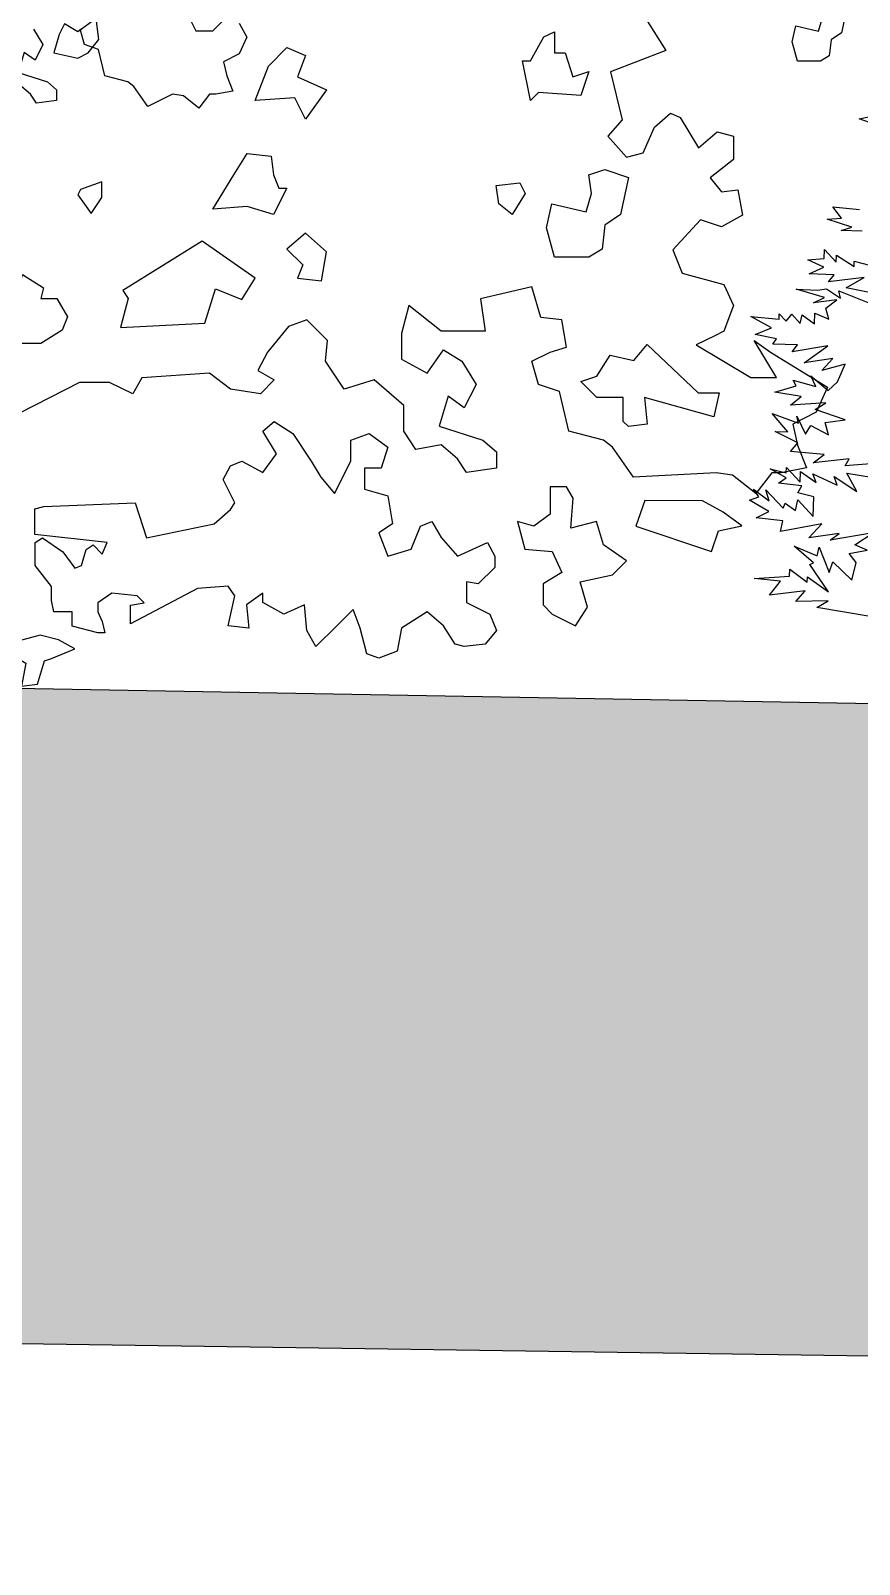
# Model space of a CAD drawing. Header units: inches. Extents: x 11.9 to 85.3, y 21.1 to 37.4.
# Drawn here: x 60.318 to 60.874, y 21.109 to 22.137 of the extents above; entities that cross this region are included whole.
import ezdxf

# ---------------------------------------------------------------- set-up
doc = ezdxf.new("R2010")
doc.units = ezdxf.units.IN
doc.header["$MEASUREMENT"] = 0
doc.layers.add('CAY', color=94, linetype='Continuous')
doc.layers.add('CAY-3', color=61, linetype='Continuous')

# ---------------------------------------------------------------- blocks, each defined once
blk = doc.blocks.new('A$C76451831')
at = {"layer": 'CAY'}
for p, q in [((3915.1, 501.1), (3898, 463.3)), ((3898, 463.3), (3863.2, 445.6)), ((3863.2, 445.6), (3870.3, 414.4)), ((3870.3, 414.4), (3883.8, 380.2)), ((3831.9, 373.1), (3807.8, 341.8)), ((3846.1, 373.1), (3831.9, 373.1)), ((3883.8, 380.2), (3846.1, 373.1))]:
    blk.add_line(p, q, dxfattribs=at)
for points in [[(3979.1, 158.1), (3899.4, 171.8), (3916.1, 181.6), (3868, 180.6), (3881.7, 196.4), (3828.5, 190.1), (3845, 210.9), (3805.3, 215), (3858.5, 218.6), (3858.8, 229), (3884.9, 209.5), (3885.2, 217.6), (3916.5, 195.2), (3888.5, 236.1), (3894, 238.6), (3865.5, 263.2), (3899.8, 248.8), (3902.6, 261.9), (3917.6, 224.2), (3923.1, 239.9), (3951.6, 212.6), (3957.9, 238.7), (3947.6, 252.6), (3974.4, 257.1), (3956.2, 265.5), (3983.5, 283.1), (3919.2, 272.2), (3932.7, 282.1), (3887.2, 276), (3906.5, 296.7), (3844.9, 285.2), (3848.2, 301.4), (3808.5, 305.5), (3827.4, 315.3), (3798.5, 332.2), (3812.3, 337.1), (3804.5, 348.3), (3827.9, 331.1), (3823.1, 347.6), (3848.9, 320), (3851.8, 327.6), (3867.3, 316.6), (3870.6, 332.4), (3893.7, 307.5), (3894.8, 337), (3871, 343.2), (3876.8, 353.5), (3842, 357.4), (3853.2, 365.2), (3829.6, 379.1), (3853.4, 372.9), (3853.7, 381), (3874.2, 359), (3874.8, 374.8), (3898.2, 358.2), (3893.2, 371.5), (3929.8, 354.3), (3925.3, 367.6), (3958.9, 345.2), (3944, 372.4), (4002.2, 362.7)], [(4011.2, 388.7), (3941.7, 383.4), (3947.5, 393.6), (3893.8, 387.8), (3910.1, 400.4), (3860, 404.8), (3870.8, 417.6), (3837, 434.6), (3855.6, 434), (3832.5, 461.5), (3871.9, 447), (3869.5, 457.5), (3882.2, 430.8), (3890.3, 443.7), (3916.6, 429.6), (3911.8, 448.3), (3941.4, 452.3), (3896.6, 467.5), (3912.8, 477.3), (3859.7, 474.2), (3876, 486.8), (3836.3, 493.6), (3868.4, 502.9), (3863.7, 511.2), (3897.8, 501.9), (3890.2, 518), (3916.2, 495.8), (3930.2, 508.9), (3941.6, 535.3), (3906.8, 525.6), (3923.3, 543.6), (3880.5, 537.4), (3915.8, 562.4), (3862.5, 553.9), (3870.5, 564), (3833.4, 565.3), (3839.1, 573.3), (3807.2, 579.8), (3831.5, 589.4), (3800.4, 606.4), (3842.9, 602.6), (3843.1, 610.3), (3853.2, 599.5), (3861.7, 609.7), (3874.4, 596.1), (3877.5, 609.1), (3895.6, 595.3), (3896.2, 611.2), (3917.2, 602.3), (3912.8, 618.8), (3929.1, 631.3), (3894, 627.1), (3910.6, 634.7), (3868.4, 647.1), (3900.1, 646), (3913.8, 647.7), (3934.6, 633.9), (3932.3, 644.8), (3976.9, 627)], [(3987.8, 640.2), (3942.8, 649.4), (3970.1, 664.8), (3916.4, 658.5), (3924.9, 668.7), (3887.8, 670), (3909.5, 680.1), (3885.8, 691.3), (3909.9, 693.2), (3910.4, 706.8), (3928.3, 687.6), (3928.7, 698), (3954.8, 681.2), (3955.1, 688.9), (3989.2, 680)], [(3967.1, 733.8), (3935.4, 734.9), (3951.4, 739.8), (3914.7, 752), (3936, 753.5), (3923, 770.3), (3962.8, 766.2)], [(3986.2, 893.2), (3962.5, 901.7), (3984, 906.4)]]:
    blk.add_lwpolyline(points, dxfattribs=at)
blk.add_lwpolyline([(3862.3, 1017), (3867.6, 1040.8), (3901.9, 1032.9), (3907.2, 1051.4), (3904.5, 1069.8), (3920.4, 1075.1), (3944.1, 1067.2), (3936.2, 1030.2), (3920.4, 1019.7), (3917.7, 995.9), (3904.5, 988), (3870.2, 988)], close=True, dxfattribs=at)
at = {"layer": 'CAY-3'}
for p, q in [((3631.7, 1070), (3673.6, 1003.9)), ((3673.6, 1003.9), (3591, 972.1)), ((3591, 972.1), (3608.1, 900.1)), ((3608.1, 900.1), (3586.9, 875.9)), ((3656.5, 889.5), (3680.7, 910.2)), ((3680.7, 910.2), (3694.8, 903.7)), ((3694.8, 903.7), (3722.5, 858.3)), ((3586.9, 875.9), (3614.6, 844.7)), ((3639.4, 851.2), (3656.5, 889.5)), ((3722.5, 858.3), (3750.2, 882.4)), ((3750.2, 882.4), (3774.4, 875.9)), ((3774.4, 875.9), (3774.4, 841.1)), ((3614.6, 844.7), (3639.4, 851.2)), ((3774.4, 841.1), (3739.6, 813.4)), ((3739.6, 813.4), (3756.7, 792.8)), ((3756.7, 792.8), (3780.9, 795.7)), ((3780.9, 795.7), (3788, 758)), ((3788, 758), (3756.7, 740.3)), ((3725.5, 750.9), (3684.2, 706.1)), ((3756.7, 740.3), (3725.5, 750.9)), ((3684.2, 706.1), (3697.8, 671.3)), ((3697.8, 671.3), (3760.3, 654.2)), ((3473.1, 650.6), (3396.5, 632.9)), ((3486.7, 605.2), (3473.1, 650.6)), ((3760.3, 654.2), (3774.4, 622.9)), ((3289.2, 622.9), (3278.5, 581)), ((3337.5, 584.6), (3289.2, 622.9)), ((3396.5, 632.9), (3403.5, 584.6)), ((3774.4, 622.9), (3760.3, 584.6)), ((3137, 601.7), (3109.3, 591.6)), ((3167.7, 570.4), (3137, 601.7)), ((3517.9, 601.7), (3486.7, 605.2)), ((3525, 560.4), (3517.9, 601.7)), ((3109.3, 591.6), (3078.1, 553.3)), ((3278.5, 581), (3278.5, 542.7)), ((3403.5, 584.6), (3337.5, 584.6)), ((3746.7, 577.5), (3719, 563.9)), ((3760.3, 584.6), (3746.7, 577.5)), ((3078.1, 553.3), (3063.9, 525.6)), ((3164.8, 539.7), (3167.7, 570.4)), ((3316.9, 522), (3341, 556.8)), ((3341, 556.8), (3368.8, 539.7)), ((3473.1, 539.7), (3500.8, 553.3)), ((3500.8, 553.3), (3525, 560.4)), ((3719, 563.9), (3800.7, 515.2)), ((3839, 515.2), (3805.7, 570.4)), ((3805.7, 570.4), (3829.8, 553.3)), ((3829.8, 553.3), (3915.1, 501.1)), ((3192.5, 497.8), (3164.8, 539.7)), ((3278.5, 542.7), (3316.9, 522)), ((3368.8, 539.7), (3390, 504.9)), ((3483.1, 504.9), (3473.1, 539.7)), ((2797, 507.9), (2685, 450.4)), ((2841.8, 507.9), (2797, 507.9)), ((2876.6, 490.8), (2841.8, 507.9)), ((2890.2, 514.9), (2876.6, 490.8)), ((2991.4, 522), (2890.2, 514.9)), ((3022.7, 497.8), (2991.4, 522)), ((3063.9, 525.6), (3088.1, 512)), ((3088.1, 512), (3067.5, 490.8)), ((3237.3, 512), (3192.5, 497.8)), ((3282.1, 473.7), (3237.3, 512)), ((3390, 504.9), (3372.3, 470.1)), ((3514.4, 494.3), (3483.1, 504.9)), ((3800.7, 515.2), (3839, 515.2)), ((3067.5, 490.8), (3022.7, 497.8)), ((3348.1, 487.2), (3334.6, 442.4)), ((3372.3, 470.1), (3348.1, 487.2)), ((3528.5, 435.3), (3514.4, 494.3)), ((3282.1, 435.3), (3282.1, 473.7)), ((3071, 435.3), (3088.1, 449.5)), ((3088.1, 449.5), (3115.8, 431.8)), ((3334.6, 442.4), (3400, 421.8)), ((3091.6, 401.1), (3071, 435.3)), ((3115.8, 431.8), (3143.5, 390.5)), ((3202.5, 421.8), (3230.2, 431.8)), ((3202.5, 390.5), (3202.5, 421.8)), ((3230.2, 431.8), (3257.9, 411.1)), ((3299.8, 407.6), (3282.1, 435.3)), ((3337.5, 414.7), (3299.8, 407.6)), ((3362.3, 394), (3337.5, 414.7)), ((3400, 421.8), (3420.6, 404.1)), ((3580.4, 421.8), (3528.5, 435.3)), ((3594, 411.1), (3580.4, 421.8)), ((3022.7, 383.4), (3039.8, 390.5)), ((3039.8, 390.5), (3071, 373.4)), ((3071, 373.4), (3091.6, 401.1)), ((3143.5, 390.5), (3157.7, 366.3)), ((3178.3, 342.1), (3202.5, 390.5)), ((3257.9, 411.1), (3247.9, 379.9)), ((3375.8, 373.4), (3362.3, 394)), ((3420.6, 404.1), (3420.6, 379.9)), ((3625.2, 366.3), (3594, 411.1)), ((3012, 362.8), (3022.7, 383.4)), ((3223.1, 379.9), (3223.1, 348.6)), ((3247.9, 379.9), (3223.1, 379.9)), ((3420.6, 379.9), (3375.8, 373.4)), ((3748.8, 373.1), (3625.2, 366.3)), ((3773, 369.5), (3748.8, 373.1)), ((3807.8, 341.8), (3773, 369.5)), ((3029.1, 328), (3012, 362.8)), ((3157.7, 366.3), (3178.3, 342.1)), ((3223.1, 348.6), (3257.9, 338.6)), ((2730.4, 318.9), (2744, 322.4)), ((2744, 322.4), (2880.2, 328)), ((2880.2, 328), (2897.3, 276)), ((3022.7, 317.9), (3029.1, 328)), ((3257.9, 338.6), (3265, 296.7)), ((2730.4, 280.5), (2730.4, 318.9)), ((2998.5, 296.7), (3022.7, 317.9)), ((3306.9, 293.2), (3323.9, 300.2)), ((3323.9, 300.2), (3337.5, 276.1)), ((2838.3, 269), (2730.4, 280.5)), ((2731, 269), (2741.6, 276)), ((2741.6, 276), (2772.3, 254.8)), ((2897.3, 276), (2998.5, 296.7)), ((3265, 296.7), (3244.4, 283.1)), ((3244.4, 283.1), (3257.9, 248.3)), ((3292.7, 259), (3306.9, 293.2)), ((3337.5, 276.1), (3362.3, 248.3)), ((2731, 234.2), (2731, 269)), ((2772.3, 254.8), (2790, 230.6)), ((2800, 234.2), (2807.1, 258.3)), ((2807.1, 258.3), (2817.7, 265.4)), ((2817.7, 265.4), (2831.2, 251.3)), ((2831.2, 251.3), (2838.3, 269)), ((3257.9, 248.3), (3292.7, 259)), ((3362.3, 248.3), (3407.1, 269)), ((3407.1, 269), (3417.7, 248.3)), ((2755.2, 202.9), (2731, 234.2)), ((2790, 230.6), (2800, 234.2)), ((3417.7, 231.2), (3392.9, 207)), ((3417.7, 248.3), (3417.7, 231.2)), ((3375.8, 210), (3375.8, 179.3)), ((3392.9, 207), (3375.8, 210)), ((2755.2, 182.3), (2755.2, 202.9)), ((2845.4, 192.9), (2824.7, 178.7)), ((2883.1, 189.3), (2845.4, 192.9)), ((2973.7, 200), (2873.1, 147.5)), ((2893.7, 178.7), (2883.1, 189.3)), ((3019.1, 203.5), (2973.7, 200)), ((3029.1, 189.3), (3019.1, 203.5)), ((3019.1, 144.5), (3029.1, 189.3)), ((3071, 192.9), (3046.8, 175.8)), ((3071, 179.3), (3071, 192.9)), ((2758.7, 165.1), (2755.2, 182.3)), ((2786.4, 165.1), (2758.7, 165.1)), ((2786.4, 143.9), (2786.4, 165.1)), ((2824.7, 178.7), (2824.7, 165.1)), ((2824.7, 165.1), (2831.2, 151)), ((2873.1, 175.2), (2893.7, 178.7)), ((2873.1, 147.5), (2873.1, 175.2)), ((3046.8, 175.8), (3050.4, 141)), ((3102.3, 161.6), (3071, 179.3)), ((3133.5, 175.8), (3102.3, 161.6)), ((3137, 137.4), (3133.5, 175.8)), ((3206, 168.7), (3181.9, 144.5)), ((3216.6, 141), (3206, 168.7)), ((3316.9, 165.2), (3278.5, 141)), ((3341, 144.5), (3316.9, 165.2)), ((3375.8, 179.3), (3410.6, 161.6)), ((3410.6, 161.6), (3420.6, 137.4)), ((2824.7, 133.9), (2786.4, 143.9)), ((2831.2, 151), (2834.8, 133.9)), ((3050.4, 141), (3019.1, 144.5)), ((3181.9, 144.5), (3150.6, 113.3)), ((3226.7, 102.6), (3216.6, 141)), ((3278.5, 141), (3272.1, 106.2)), ((3358.7, 116.8), (3341, 144.5)), ((2834.8, 133.9), (2824.7, 133.9)), ((3150.6, 113.3), (3137, 137.4)), ((3372.3, 113.3), (3358.7, 116.8)), ((3403.5, 116.8), (3372.3, 113.3)), ((3420.6, 137.4), (3403.5, 116.8)), ((3244.4, 96.1), (3226.7, 102.6)), ((3272.1, 106.2), (3244.4, 96.1))]:
    blk.add_line(p, q, dxfattribs=at)
for points in [[(6863.9, 740.1), (6872.9, 721.6), (6898.5, 721.6), (6921.7, 744.4)], [(6937.8, 733), (6949.2, 712.2), (6937.8, 687), (6914.6, 675.2), (6919.3, 654.4), (6928.4, 631.5), (6903.2, 626.8), (6893.8, 626.8), (6877.7, 606), (6854.5, 624.5), (6838.4, 626.8), (6801.4, 608.3), (6780.6, 638.2), (6771.5, 645.3), (6736.9, 654.4), (6727.5, 693.7), (6706.7, 700.8), (6700, 724)], [(6630.4, 724), (6644.6, 700.8), (6632.8, 677.6), (6616.7, 689), (6607.6, 659.1), (6651.2, 645.3), (6665, 633.5), (6665, 617.4), (6635.1, 613.1), (6626.1, 626.8), (6609.6, 640.6), (6584.4, 635.9), (6572.6, 654.4), (6572.6, 679.9), (6542.8, 705.5), (6512.9, 696), (6494.4, 724)]]:
    blk.add_lwpolyline(points, dxfattribs=at)
for points in [[(2826, 1020.1), (2822.1, 1051.8), (2794.4, 1032), (2774.6, 1043.9), (2766.7, 1028), (2758.7, 1000.3), (2794.4, 992.4), (2810.2, 1000.3)], [(3491.1, 1024.1), (3507, 1032), (3507, 1000.3), (3522.8, 1000.3), (3534.7, 964.7), (3558.4, 972.6), (3546.6, 936.9), (3483.2, 940.9), (3471.3, 929), (3459.5, 988.4), (3471.3, 988.4)], [(3079.4, 980.5), (3107.1, 1008.2), (3134.8, 996.3), (3123, 964.7), (3166.5, 944.9), (3134.8, 901.3), (3119, 933), (3059.6, 929)], [(3027.9, 818.1), (3047.7, 849.8), (3083.4, 845.8), (3087.3, 818.1), (3095.2, 798.3), (3107.1, 798.3), (3087.3, 758.7), (3047.7, 770.6), (2996.3, 766.6)], [(3495.1, 738.9), (3503, 774.6), (3554.5, 762.7), (3562.4, 790.4), (3558.4, 818.1), (3582.2, 826), (3617.8, 814.2), (3605.9, 758.7), (3582.2, 742.9), (3578.2, 707.2), (3558.4, 695.3), (3507, 695.3)], [(2798.8, 796), (2794.8, 788.1), (2814.6, 760.4), (2830.5, 784.1), (2830.5, 807.9)], [(3423.8, 774.6), (3419.9, 802.3), (3455.5, 806.2), (3463.4, 790.4), (3443.6, 758.7)], [(3039.8, 632), (3059.6, 663.7), (2980.4, 719.1), (2862.1, 645.5), (2870, 633.6), (2858.2, 590.1), (2984.4, 596.3), (3000.2, 647.8)], [(3158.6, 659.7), (3166.5, 703.3), (3134.8, 731), (3107.1, 707.2), (3130.9, 683.5), (3123, 663.7)], [(2739.4, 633.6), (2763.2, 633.6), (2779, 605.9), (2771.1, 586.1), (2739.4, 566.3), (2691.9, 566.3), (2672.1, 590.1), (2668.1, 617.8), (2699.8, 617.8), (2703.8, 641.6), (2711.7, 669.3), (2743.4, 649.5)], [(3570.3, 517.1), (3590.1, 548.8), (3625.7, 540.9), (3645.5, 564.6), (3721.6, 492.2), (3753.2, 492.2), (3745.3, 456.6), (3641.6, 485.4), (3645.5, 445.8), (3617.8, 441.9), (3609.9, 449.8), (3609.9, 485.4), (3570.3, 485.4), (3546.6, 509.2)], [(3535, 335), (3525, 352.1), (3500.8, 352.1), (3500.8, 310.9), (3476.1, 293.2), (3451.9, 300.2), (3462.5, 259), (3503.8, 255.4), (3517.9, 224.1), (3490.2, 207), (3490.2, 175.8), (3503.8, 161.6), (3538.6, 144.5), (3556.3, 172.2), (3545.6, 210), (3594, 220.6), (3614.6, 241.3), (3580.4, 265.4), (3569.8, 300.2), (3531.5, 290.2)], [(3728.2, 331.2), (3642.3, 331.5), (3628.8, 293.2), (3741.7, 255.1), (3752.3, 286.4), (3787.1, 293.5), (3759.4, 314.1)], [(2765.8, 123.3), (2738.1, 130.3), (2699.7, 119.7), (2699.7, 99.1), (2716.8, 88.5), (2710.4, 54.3), (2734.5, 57.2), (2744.6, 92), (2755.2, 95.5), (2790, 109.7)]]:
    blk.add_lwpolyline(points, close=True, dxfattribs=at)

msp = doc.modelspace()

# ---------------------------------------------------------------- hatches: boundary and pattern name
at = {"true_color": 0x000000}
h = msp.add_hatch(color=18, dxfattribs=at)
h.dxf.hatch_style = 1
h.paths.add_polyline_path([(70.5198, 21.5465), (69.2436, 22.3819), (69.2436, 24.0633), (69.1166, 24.0633), (69.1166, 22.2596), (70.2537, 21.5191), (12.4966, 22.5475), (12.4966, 21.9488), (70.5198, 21.1086)])

# ---------------------------------------------------------------- linework, layer by layer
msp.add_lwpolyline([(12.4966, 22.5475), (70.2537, 21.5191), (69.1166, 22.2596), (69.1166, 24.0633), (67.0614, 24.0633), (69.2436, 24.0633), (69.2436, 22.3819), (70.5198, 21.5465), (70.5198, 21.1086), (12.4966, 21.9488)], close=True)

# ---------------------------------------------------------------- block references
at = {"layer": 'CAY', "xscale": 0.0004489089019145984, "yscale": 0.0004489089019145984, "zscale": 0.0004489089019145984}
for p in [(57.3437, 21.8133), (59.0954, 21.6733)]:
    msp.add_blockref('A$C76451831', p, dxfattribs=at)

doc.saveas('drawing.dxf')
